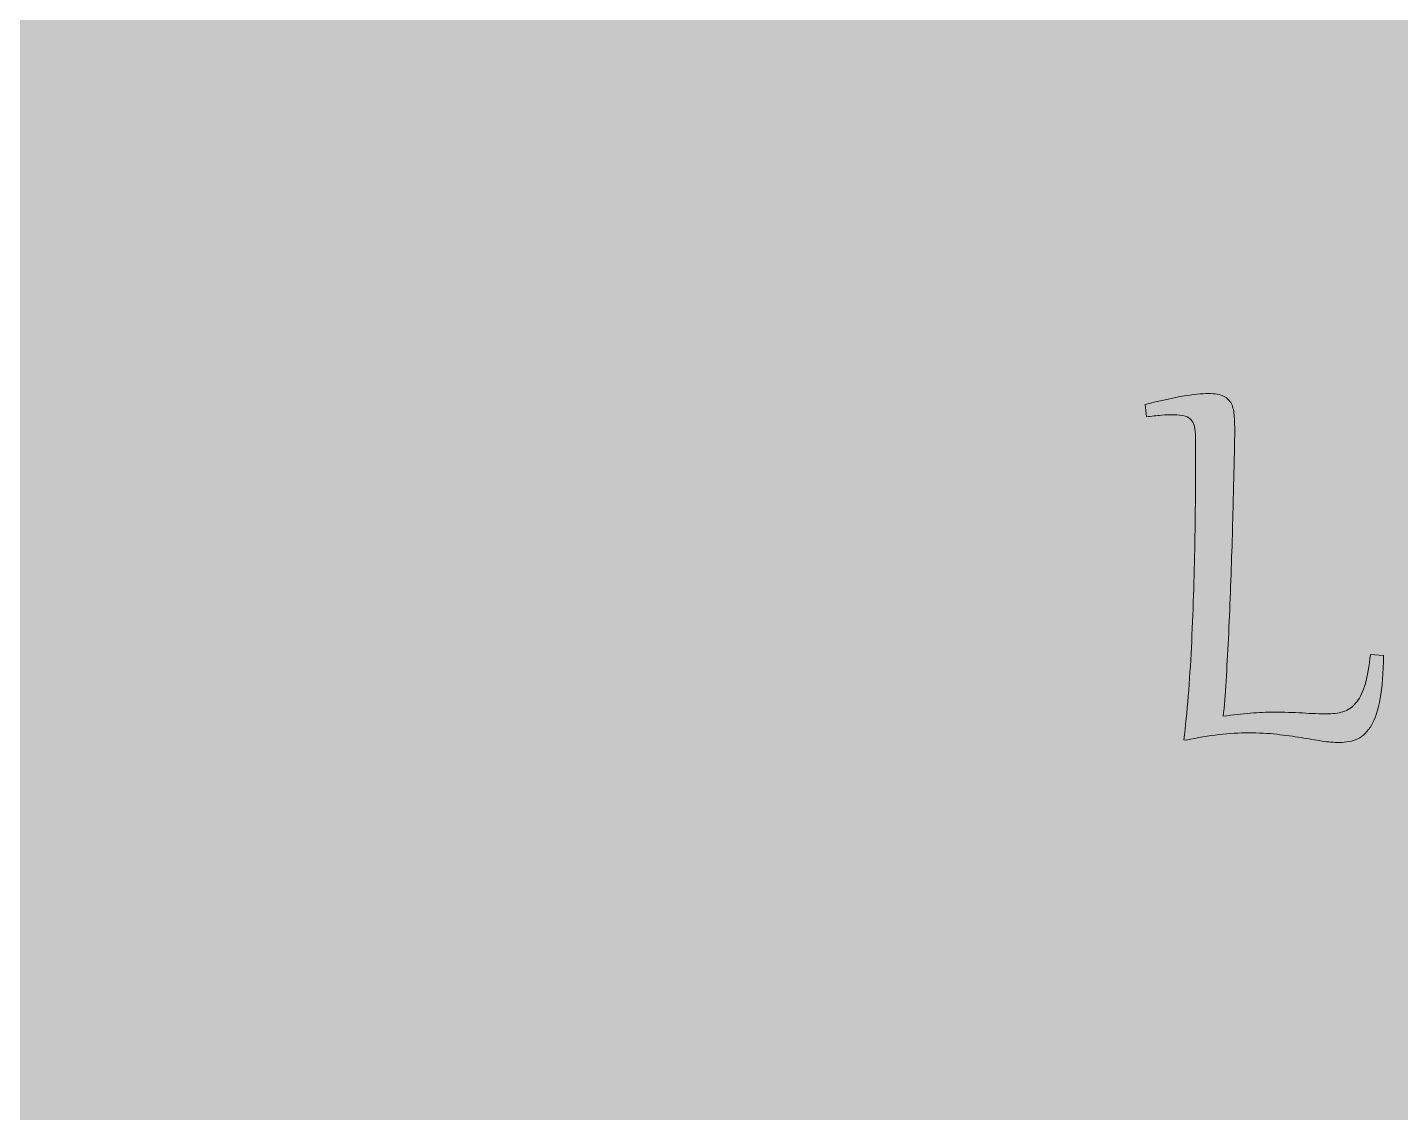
# Model space of a CAD drawing. Extents: x -4214 to -1795, y -2227 to -856.
# Drawn here: x -3708.1 to -3522.3, y -1688.3 to -1541.4 of the extents above; entities that cross this region are included whole.
import ezdxf

# ---------------------------------------------------------------- set-up
doc = ezdxf.new("R2010")
doc.units = 0
doc.header["$MEASUREMENT"] = 0
doc.layers.add('Layer 1', color=7, linetype='Continuous')

# ---------------------------------------------------------------- blocks, each defined once
blk = doc.blocks.new('block 14')
at = {"layer": 'Layer 1', "true_color": 0x2a3f49}
h = blk.add_hatch(color=149, dxfattribs=at)
h.dxf.hatch_style = 2
edge = h.paths.add_edge_path()
edge.add_spline(control_points=[(-3550.07, -1597.37), (-3550.07, -1596.74), (-3550.1, -1596.2), (-3550.16, -1595.75), (-3550.22, -1595.29), (-3550.36, -1594.93), (-3550.57, -1594.65), (-3550.79, -1594.37), (-3551.09, -1594.16), (-3551.49, -1594.04), (-3551.88, -1593.91), (-3552.41, -1593.84), (-3553.07, -1593.84), (-3553.51, -1593.84), (-3554.05, -1593.87), (-3554.7, -1593.91), (-3555.34, -1593.96), (-3556.02, -1594.04), (-3556.71, -1594.14), (-3556.71, -1594.14), (-3556.91, -1592.47), (-3556.91, -1592.47), (-3554.94, -1591.96), (-3553.25, -1591.59), (-3551.83, -1591.35), (-3550.41, -1591.1), (-3549.24, -1590.98), (-3548.32, -1590.98), (-3547.43, -1590.98), (-3546.75, -1591.1), (-3546.27, -1591.34), (-3545.79, -1591.57), (-3545.45, -1591.92), (-3545.22, -1592.38), (-3545, -1592.85), (-3544.87, -1593.41), (-3544.83, -1594.09), (-3544.79, -1594.76), (-3544.77, -1595.52), (-3544.77, -1596.38), (-3544.77, -1596.44), (-3544.78, -1596.88), (-3544.79, -1597.71), (-3544.81, -1598.54), (-3544.83, -1599.65), (-3544.86, -1601.02), (-3544.9, -1602.4), (-3544.94, -1604), (-3544.98, -1605.82), (-3545.03, -1607.63), (-3545.08, -1609.56), (-3545.14, -1611.6), (-3545.21, -1613.63), (-3545.27, -1615.72), (-3545.36, -1617.87), (-3545.44, -1620.02), (-3545.53, -1622.1), (-3545.63, -1624.13), (-3545.73, -1626.16), (-3545.83, -1628.08), (-3545.95, -1629.89), (-3546.06, -1631.7), (-3546.19, -1633.29), (-3546.32, -1634.65), (-3545.03, -1634.46), (-3543.82, -1634.32), (-3542.68, -1634.23), (-3541.54, -1634.14), (-3540.47, -1634.1), (-3539.49, -1634.1), (-3538.11, -1634.1), (-3536.82, -1634.14), (-3535.62, -1634.21), (-3534.42, -1634.29), (-3533.23, -1634.32), (-3532.06, -1634.32), (-3531.24, -1634.32), (-3530.52, -1634.2), (-3529.88, -1633.96), (-3529.24, -1633.72), (-3528.69, -1633.29), (-3528.24, -1632.69), (-3527.78, -1632.09), (-3527.4, -1631.27), (-3527.1, -1630.23), (-3526.8, -1629.2), (-3526.57, -1627.88), (-3526.41, -1626.28), (-3526.41, -1626.28), (-3524.65, -1626.43), (-3524.65, -1626.43), (-3524.67, -1628.79), (-3524.81, -1630.73), (-3525.08, -1632.26), (-3525.36, -1633.78), (-3525.75, -1634.98), (-3526.26, -1635.86), (-3526.77, -1636.74), (-3527.4, -1637.35), (-3528.13, -1637.7), (-3528.86, -1638.04), (-3529.69, -1638.21), (-3530.63, -1638.21), (-3531.35, -1638.21), (-3532.13, -1638.14), (-3532.99, -1638.01), (-3533.85, -1637.87), (-3534.79, -1637.72), (-3535.8, -1637.55), (-3536.81, -1637.38), (-3537.91, -1637.24), (-3539.09, -1637.1), (-3540.27, -1636.96), (-3541.55, -1636.9), (-3542.92, -1636.9), (-3544.14, -1636.9), (-3545.47, -1636.97), (-3546.89, -1637.13), (-3548.33, -1637.29), (-3549.79, -1637.54), (-3551.3, -1637.91), (-3551.3, -1637.91), (-3551.66, -1637.87), (-3551.66, -1637.87), (-3551.43, -1636.03), (-3551.23, -1634.05), (-3551.06, -1631.94), (-3550.9, -1629.82), (-3550.75, -1627.62), (-3550.64, -1625.34), (-3550.53, -1623.06), (-3550.43, -1620.72), (-3550.35, -1618.33), (-3550.27, -1615.94), (-3550.21, -1613.55), (-3550.17, -1611.16), (-3550.13, -1608.77), (-3550.1, -1606.41), (-3550.09, -1604.1), (-3550.07, -1601.77), (-3550.07, -1599.53), (-3550.07, -1597.37)], knot_values=[0, 0, 0, 0, 1, 1, 1, 2, 2, 2, 3, 3, 3, 4, 4, 4, 5, 5, 5, 6, 6, 6, 7, 7, 7, 8, 8, 8, 9, 9, 9, 10, 10, 10, 11, 11, 11, 12, 12, 12, 13, 13, 13, 14, 14, 14, 15, 15, 15, 16, 16, 16, 17, 17, 17, 18, 18, 18, 19, 19, 19, 20, 20, 20, 21, 21, 21, 22, 22, 22, 23, 23, 23, 24, 24, 24, 25, 25, 25, 26, 26, 26, 27, 27, 27, 28, 28, 28, 29, 29, 29, 30, 30, 30, 31, 31, 31, 32, 32, 32, 33, 33, 33, 34, 34, 34, 35, 35, 35, 36, 36, 36, 37, 37, 37, 38, 38, 38, 39, 39, 39, 40, 40, 40, 41, 41, 41, 42, 42, 42, 43, 43, 43, 44, 44, 44, 45, 45, 45, 46, 46, 46, 47, 47, 47, 47], degree=3, periodic=1)
at = {"layer": 'Layer 1', "lineweight": 0}
blk.add_open_spline([(-3550.07, -1597.37), (-3550.07, -1596.74), (-3550.1, -1596.2), (-3550.16, -1595.75), (-3550.22, -1595.29), (-3550.36, -1594.93), (-3550.57, -1594.65), (-3550.79, -1594.37), (-3551.09, -1594.16), (-3551.49, -1594.04), (-3551.88, -1593.91), (-3552.41, -1593.84), (-3553.07, -1593.84), (-3553.51, -1593.84), (-3554.05, -1593.87), (-3554.7, -1593.91), (-3555.34, -1593.96), (-3556.02, -1594.04), (-3556.71, -1594.14), (-3556.71, -1594.14), (-3556.91, -1592.47), (-3556.91, -1592.47), (-3554.94, -1591.96), (-3553.25, -1591.59), (-3551.83, -1591.35), (-3550.41, -1591.1), (-3549.24, -1590.98), (-3548.32, -1590.98), (-3547.43, -1590.98), (-3546.75, -1591.1), (-3546.27, -1591.34), (-3545.79, -1591.57), (-3545.45, -1591.92), (-3545.22, -1592.38), (-3545, -1592.85), (-3544.87, -1593.41), (-3544.83, -1594.09), (-3544.79, -1594.76), (-3544.77, -1595.52), (-3544.77, -1596.38), (-3544.77, -1596.44), (-3544.78, -1596.88), (-3544.79, -1597.71), (-3544.81, -1598.54), (-3544.83, -1599.65), (-3544.86, -1601.02), (-3544.9, -1602.4), (-3544.94, -1604), (-3544.98, -1605.82), (-3545.03, -1607.63), (-3545.08, -1609.56), (-3545.14, -1611.6), (-3545.21, -1613.63), (-3545.27, -1615.72), (-3545.36, -1617.87), (-3545.44, -1620.02), (-3545.53, -1622.1), (-3545.63, -1624.13), (-3545.73, -1626.16), (-3545.83, -1628.08), (-3545.95, -1629.89), (-3546.06, -1631.7), (-3546.19, -1633.29), (-3546.32, -1634.65), (-3545.03, -1634.46), (-3543.82, -1634.32), (-3542.68, -1634.23), (-3541.54, -1634.14), (-3540.47, -1634.1), (-3539.49, -1634.1), (-3538.11, -1634.1), (-3536.82, -1634.14), (-3535.62, -1634.21), (-3534.42, -1634.29), (-3533.23, -1634.32), (-3532.06, -1634.32), (-3531.24, -1634.32), (-3530.52, -1634.2), (-3529.88, -1633.96), (-3529.24, -1633.72), (-3528.69, -1633.29), (-3528.24, -1632.69), (-3527.78, -1632.09), (-3527.4, -1631.27), (-3527.1, -1630.23), (-3526.8, -1629.2), (-3526.57, -1627.88), (-3526.41, -1626.28), (-3526.41, -1626.28), (-3524.65, -1626.43), (-3524.65, -1626.43), (-3524.67, -1628.79), (-3524.81, -1630.73), (-3525.08, -1632.26), (-3525.36, -1633.78), (-3525.75, -1634.98), (-3526.26, -1635.86), (-3526.77, -1636.74), (-3527.4, -1637.35), (-3528.13, -1637.7), (-3528.86, -1638.04), (-3529.69, -1638.21), (-3530.63, -1638.21), (-3531.35, -1638.21), (-3532.13, -1638.14), (-3532.99, -1638.01), (-3533.85, -1637.87), (-3534.79, -1637.72), (-3535.8, -1637.55), (-3536.81, -1637.38), (-3537.91, -1637.24), (-3539.09, -1637.1), (-3540.27, -1636.96), (-3541.55, -1636.9), (-3542.92, -1636.9), (-3544.14, -1636.9), (-3545.47, -1636.97), (-3546.89, -1637.13), (-3548.33, -1637.29), (-3549.79, -1637.54), (-3551.3, -1637.91), (-3551.3, -1637.91), (-3551.66, -1637.87), (-3551.66, -1637.87), (-3551.43, -1636.03), (-3551.23, -1634.05), (-3551.06, -1631.94), (-3550.9, -1629.82), (-3550.75, -1627.62), (-3550.64, -1625.34), (-3550.53, -1623.06), (-3550.43, -1620.72), (-3550.35, -1618.33), (-3550.27, -1615.94), (-3550.21, -1613.55), (-3550.17, -1611.16), (-3550.13, -1608.77), (-3550.1, -1606.41), (-3550.09, -1604.1), (-3550.07, -1601.77), (-3550.07, -1599.53), (-3550.07, -1597.37)], degree=3, knots=[0, 0, 0, 0, 1, 1, 1, 2, 2, 2, 3, 3, 3, 4, 4, 4, 5, 5, 5, 6, 6, 6, 7, 7, 7, 8, 8, 8, 9, 9, 9, 10, 10, 10, 11, 11, 11, 12, 12, 12, 13, 13, 13, 14, 14, 14, 15, 15, 15, 16, 16, 16, 17, 17, 17, 18, 18, 18, 19, 19, 19, 20, 20, 20, 21, 21, 21, 22, 22, 22, 23, 23, 23, 24, 24, 24, 25, 25, 25, 26, 26, 26, 27, 27, 27, 28, 28, 28, 29, 29, 29, 30, 30, 30, 31, 31, 31, 32, 32, 32, 33, 33, 33, 34, 34, 34, 35, 35, 35, 36, 36, 36, 37, 37, 37, 38, 38, 38, 39, 39, 39, 40, 40, 40, 41, 41, 41, 42, 42, 42, 43, 43, 43, 44, 44, 44, 45, 45, 45, 46, 46, 46, 47, 47, 47, 47], dxfattribs=at)
blk = doc.blocks.new('block 13')
at = {"layer": 'Layer 1'}
blk.add_blockref('block 14', (0, 0), dxfattribs=at)
blk = doc.blocks.new('block 3')
at = {"layer": 'Layer 1'}
blk.add_blockref('block 13', (0, 0), dxfattribs=at)
blk = doc.blocks.new('block 2')
at = {"layer": 'Layer 1', "true_color": 0xd1f7fe}
h = blk.add_hatch(color=7, dxfattribs=at)
h.dxf.hatch_style = 2
edge = h.paths.add_edge_path()
edge.add_spline(control_points=[(-1794.66, -1541.43), (-1798.65, -1538.41), (-1802.26, -1532.96), (-1802.26, -1532.96), (-1818.61, -1510.46), (-1812.96, -1476.79), (-1816.44, -1444.45), (-1820.97, -1402.43), (-1845.85, -1390.9), (-1845.85, -1390.9), (-1804.05, -1322.51), (-1892.29, -1300.54), (-1892.29, -1235.18), (-1892.29, -1185.07), (-1862.63, -1142.36), (-1862.63, -1091.81), (-1862.63, -1048.7), (-1902.17, -1036.97), (-1902.17, -1036.97), (-1867.4, -1000.37), (-1890.03, -934.19), (-1946.84, -934.19), (-2005.1, -934.19), (-2041.37, -964.4), (-2090.14, -964.4), (-2164.56, -964.4), (-2207.8, -887.5), (-2269.21, -938.66), (-2361.65, -869.93), (-2476.86, -966.12), (-2551.28, -966.12), (-2625.69, -966.12), (-2641.59, -875.56), (-2696.26, -901.1), (-2661.19, -910.16), (-2669.29, -950.94), (-2696.64, -950.94), (-2728.63, -950.94), (-2744.91, -917.99), (-2781.11, -917.99), (-2815.61, -917.99), (-2899.41, -972.27), (-2996.85, -864.27), (-2996.85, -864.27), (-2999.69, -861.05), (-3004.23, -855.72), (-3008.77, -861.05), (-3011.6, -864.27), (-3011.6, -864.27), (-3109.05, -972.27), (-3192.84, -917.99), (-3227.35, -917.99), (-3263.55, -917.99), (-3279.83, -950.94), (-3311.82, -950.94), (-3339.17, -950.94), (-3347.26, -910.16), (-3312.19, -901.1), (-3366.87, -875.56), (-3382.76, -966.12), (-3457.18, -966.12), (-3531.59, -966.12), (-3646.8, -869.93), (-3739.25, -938.66), (-3800.66, -887.5), (-3843.9, -964.4), (-3918.32, -964.4), (-3967.09, -964.4), (-4003.36, -934.19), (-4061.61, -934.19), (-4118.43, -934.19), (-4141.05, -1000.37), (-4106.29, -1036.97), (-4106.29, -1036.97), (-4145.83, -1048.7), (-4145.83, -1091.81), (-4145.83, -1142.36), (-4116.17, -1185.07), (-4116.17, -1235.18), (-4116.17, -1300.54), (-4204.41, -1322.51), (-4162.6, -1390.9), (-4162.6, -1390.9), (-4187.49, -1402.43), (-4192.02, -1444.45), (-4195.5, -1476.79), (-4189.85, -1510.46), (-4206.19, -1532.96), (-4206.19, -1532.96), (-4209.85, -1538.25), (-4213.8, -1541.43), (-4209.78, -1544.99), (-4206.19, -1549.9), (-4206.19, -1549.9), (-4189.85, -1572.4), (-4195.5, -1606.08), (-4192.02, -1638.41), (-4187.49, -1680.43), (-4162.6, -1691.96), (-4162.6, -1691.96), (-4204.41, -1760.35), (-4116.17, -1782.32), (-4116.17, -1847.68), (-4116.17, -1897.79), (-4145.83, -1940.5), (-4145.83, -1991.05), (-4145.83, -2034.16), (-4106.29, -2045.89), (-4106.29, -2045.89), (-4141.05, -2082.49), (-4118.43, -2148.67), (-4061.61, -2148.67), (-4003.36, -2148.67), (-3967.09, -2118.46), (-3918.32, -2118.46), (-3843.9, -2118.46), (-3800.66, -2195.36), (-3739.25, -2144.21), (-3646.8, -2212.93), (-3531.59, -2116.74), (-3457.18, -2116.74), (-3382.76, -2116.74), (-3366.87, -2207.3), (-3312.19, -2181.76), (-3347.26, -2172.7), (-3339.17, -2131.92), (-3311.82, -2131.92), (-3279.83, -2131.92), (-3263.55, -2164.87), (-3227.35, -2164.87), (-3192.84, -2164.87), (-3109.05, -2110.59), (-3011.6, -2218.59), (-3011.6, -2218.59), (-3008.77, -2221.81), (-3004.23, -2227.14), (-2999.69, -2221.81), (-2996.85, -2218.59), (-2996.85, -2218.59), (-2899.41, -2110.59), (-2815.61, -2164.87), (-2781.11, -2164.87), (-2744.91, -2164.87), (-2728.63, -2131.92), (-2696.64, -2131.92), (-2669.29, -2131.92), (-2661.19, -2172.7), (-2696.26, -2181.76), (-2641.59, -2207.3), (-2625.69, -2116.74), (-2551.28, -2116.74), (-2476.86, -2116.74), (-2361.65, -2212.93), (-2269.21, -2144.21), (-2207.8, -2195.36), (-2164.56, -2118.46), (-2090.14, -2118.46), (-2041.37, -2118.46), (-2005.1, -2148.67), (-1946.84, -2148.67), (-1890.03, -2148.67), (-1867.4, -2082.49), (-1902.17, -2045.89), (-1902.17, -2045.89), (-1862.63, -2034.16), (-1862.63, -1991.05), (-1862.63, -1940.5), (-1892.29, -1897.79), (-1892.29, -1847.68), (-1892.29, -1782.32), (-1804.05, -1760.35), (-1845.85, -1691.96), (-1845.85, -1691.96), (-1820.97, -1680.43), (-1816.44, -1638.41), (-1812.96, -1606.08), (-1818.61, -1572.4), (-1802.26, -1549.9), (-1802.26, -1549.9), (-1799.12, -1544.75), (-1794.66, -1541.43)], knot_values=[0, 0, 0, 0, 1, 1, 1, 2, 2, 2, 3, 3, 3, 4, 4, 4, 5, 5, 5, 6, 6, 6, 7, 7, 7, 8, 8, 8, 9, 9, 9, 10, 10, 10, 11, 11, 11, 12, 12, 12, 13, 13, 13, 14, 14, 14, 15, 15, 15, 16, 16, 16, 17, 17, 17, 18, 18, 18, 19, 19, 19, 20, 20, 20, 21, 21, 21, 22, 22, 22, 23, 23, 23, 24, 24, 24, 25, 25, 25, 26, 26, 26, 27, 27, 27, 28, 28, 28, 29, 29, 29, 30, 30, 30, 31, 31, 31, 32, 32, 32, 33, 33, 33, 34, 34, 34, 35, 35, 35, 36, 36, 36, 37, 37, 37, 38, 38, 38, 39, 39, 39, 40, 40, 40, 41, 41, 41, 42, 42, 42, 43, 43, 43, 44, 44, 44, 45, 45, 45, 46, 46, 46, 47, 47, 47, 48, 48, 48, 49, 49, 49, 50, 50, 50, 51, 51, 51, 52, 52, 52, 53, 53, 53, 54, 54, 54, 55, 55, 55, 56, 56, 56, 57, 57, 57, 58, 58, 58, 59, 59, 59, 60, 60, 60, 60], degree=3, periodic=1)
at = {"layer": 'Layer 1', "lineweight": 0}
blk.add_open_spline([(-1794.66, -1541.43), (-1798.65, -1538.41), (-1802.26, -1532.96), (-1802.26, -1532.96), (-1818.61, -1510.46), (-1812.96, -1476.79), (-1816.44, -1444.45), (-1820.97, -1402.43), (-1845.85, -1390.9), (-1845.85, -1390.9), (-1804.05, -1322.51), (-1892.29, -1300.54), (-1892.29, -1235.18), (-1892.29, -1185.07), (-1862.63, -1142.36), (-1862.63, -1091.81), (-1862.63, -1048.7), (-1902.17, -1036.97), (-1902.17, -1036.97), (-1867.4, -1000.37), (-1890.03, -934.19), (-1946.84, -934.19), (-2005.1, -934.19), (-2041.37, -964.4), (-2090.14, -964.4), (-2164.56, -964.4), (-2207.8, -887.5), (-2269.21, -938.66), (-2361.65, -869.93), (-2476.86, -966.12), (-2551.28, -966.12), (-2625.69, -966.12), (-2641.59, -875.56), (-2696.26, -901.1), (-2661.19, -910.16), (-2669.29, -950.94), (-2696.64, -950.94), (-2728.63, -950.94), (-2744.91, -917.99), (-2781.11, -917.99), (-2815.61, -917.99), (-2899.41, -972.27), (-2996.85, -864.27), (-2996.85, -864.27), (-2999.69, -861.05), (-3004.23, -855.72), (-3008.77, -861.05), (-3011.6, -864.27), (-3011.6, -864.27), (-3109.05, -972.27), (-3192.84, -917.99), (-3227.35, -917.99), (-3263.55, -917.99), (-3279.83, -950.94), (-3311.82, -950.94), (-3339.17, -950.94), (-3347.26, -910.16), (-3312.19, -901.1), (-3366.87, -875.56), (-3382.76, -966.12), (-3457.18, -966.12), (-3531.59, -966.12), (-3646.8, -869.93), (-3739.25, -938.66), (-3800.66, -887.5), (-3843.9, -964.4), (-3918.32, -964.4), (-3967.09, -964.4), (-4003.36, -934.19), (-4061.61, -934.19), (-4118.43, -934.19), (-4141.05, -1000.37), (-4106.29, -1036.97), (-4106.29, -1036.97), (-4145.83, -1048.7), (-4145.83, -1091.81), (-4145.83, -1142.36), (-4116.17, -1185.07), (-4116.17, -1235.18), (-4116.17, -1300.54), (-4204.41, -1322.51), (-4162.6, -1390.9), (-4162.6, -1390.9), (-4187.49, -1402.43), (-4192.02, -1444.45), (-4195.5, -1476.79), (-4189.85, -1510.46), (-4206.19, -1532.96), (-4206.19, -1532.96), (-4209.85, -1538.25), (-4213.8, -1541.43), (-4209.78, -1544.99), (-4206.19, -1549.9), (-4206.19, -1549.9), (-4189.85, -1572.4), (-4195.5, -1606.08), (-4192.02, -1638.41), (-4187.49, -1680.43), (-4162.6, -1691.96), (-4162.6, -1691.96), (-4204.41, -1760.35), (-4116.17, -1782.32), (-4116.17, -1847.68), (-4116.17, -1897.79), (-4145.83, -1940.5), (-4145.83, -1991.05), (-4145.83, -2034.16), (-4106.29, -2045.89), (-4106.29, -2045.89), (-4141.05, -2082.49), (-4118.43, -2148.67), (-4061.61, -2148.67), (-4003.36, -2148.67), (-3967.09, -2118.46), (-3918.32, -2118.46), (-3843.9, -2118.46), (-3800.66, -2195.36), (-3739.25, -2144.21), (-3646.8, -2212.93), (-3531.59, -2116.74), (-3457.18, -2116.74), (-3382.76, -2116.74), (-3366.87, -2207.3), (-3312.19, -2181.76), (-3347.26, -2172.7), (-3339.17, -2131.92), (-3311.82, -2131.92), (-3279.83, -2131.92), (-3263.55, -2164.87), (-3227.35, -2164.87), (-3192.84, -2164.87), (-3109.05, -2110.59), (-3011.6, -2218.59), (-3011.6, -2218.59), (-3008.77, -2221.81), (-3004.23, -2227.14), (-2999.69, -2221.81), (-2996.85, -2218.59), (-2996.85, -2218.59), (-2899.41, -2110.59), (-2815.61, -2164.87), (-2781.11, -2164.87), (-2744.91, -2164.87), (-2728.63, -2131.92), (-2696.64, -2131.92), (-2669.29, -2131.92), (-2661.19, -2172.7), (-2696.26, -2181.76), (-2641.59, -2207.3), (-2625.69, -2116.74), (-2551.28, -2116.74), (-2476.86, -2116.74), (-2361.65, -2212.93), (-2269.21, -2144.21), (-2207.8, -2195.36), (-2164.56, -2118.46), (-2090.14, -2118.46), (-2041.37, -2118.46), (-2005.1, -2148.67), (-1946.84, -2148.67), (-1890.03, -2148.67), (-1867.4, -2082.49), (-1902.17, -2045.89), (-1902.17, -2045.89), (-1862.63, -2034.16), (-1862.63, -1991.05), (-1862.63, -1940.5), (-1892.29, -1897.79), (-1892.29, -1847.68), (-1892.29, -1782.32), (-1804.05, -1760.35), (-1845.85, -1691.96), (-1845.85, -1691.96), (-1820.97, -1680.43), (-1816.44, -1638.41), (-1812.96, -1606.08), (-1818.61, -1572.4), (-1802.26, -1549.9), (-1802.26, -1549.9), (-1799.12, -1544.75), (-1794.66, -1541.43)], degree=3, knots=[0, 0, 0, 0, 1, 1, 1, 2, 2, 2, 3, 3, 3, 4, 4, 4, 5, 5, 5, 6, 6, 6, 7, 7, 7, 8, 8, 8, 9, 9, 9, 10, 10, 10, 11, 11, 11, 12, 12, 12, 13, 13, 13, 14, 14, 14, 15, 15, 15, 16, 16, 16, 17, 17, 17, 18, 18, 18, 19, 19, 19, 20, 20, 20, 21, 21, 21, 22, 22, 22, 23, 23, 23, 24, 24, 24, 25, 25, 25, 26, 26, 26, 27, 27, 27, 28, 28, 28, 29, 29, 29, 30, 30, 30, 31, 31, 31, 32, 32, 32, 33, 33, 33, 34, 34, 34, 35, 35, 35, 36, 36, 36, 37, 37, 37, 38, 38, 38, 39, 39, 39, 40, 40, 40, 41, 41, 41, 42, 42, 42, 43, 43, 43, 44, 44, 44, 45, 45, 45, 46, 46, 46, 47, 47, 47, 48, 48, 48, 49, 49, 49, 50, 50, 50, 51, 51, 51, 52, 52, 52, 53, 53, 53, 54, 54, 54, 55, 55, 55, 56, 56, 56, 57, 57, 57, 58, 58, 58, 59, 59, 59, 60, 60, 60, 60], dxfattribs=at)
at = {"layer": 'Layer 1'}
blk.add_blockref('block 3', (0, 0), dxfattribs=at)

msp = doc.modelspace()

# ---------------------------------------------------------------- block references
at = {"layer": 'Layer 1'}
msp.add_blockref('block 2', (0, 0), dxfattribs=at)

doc.saveas('drawing.dxf')
